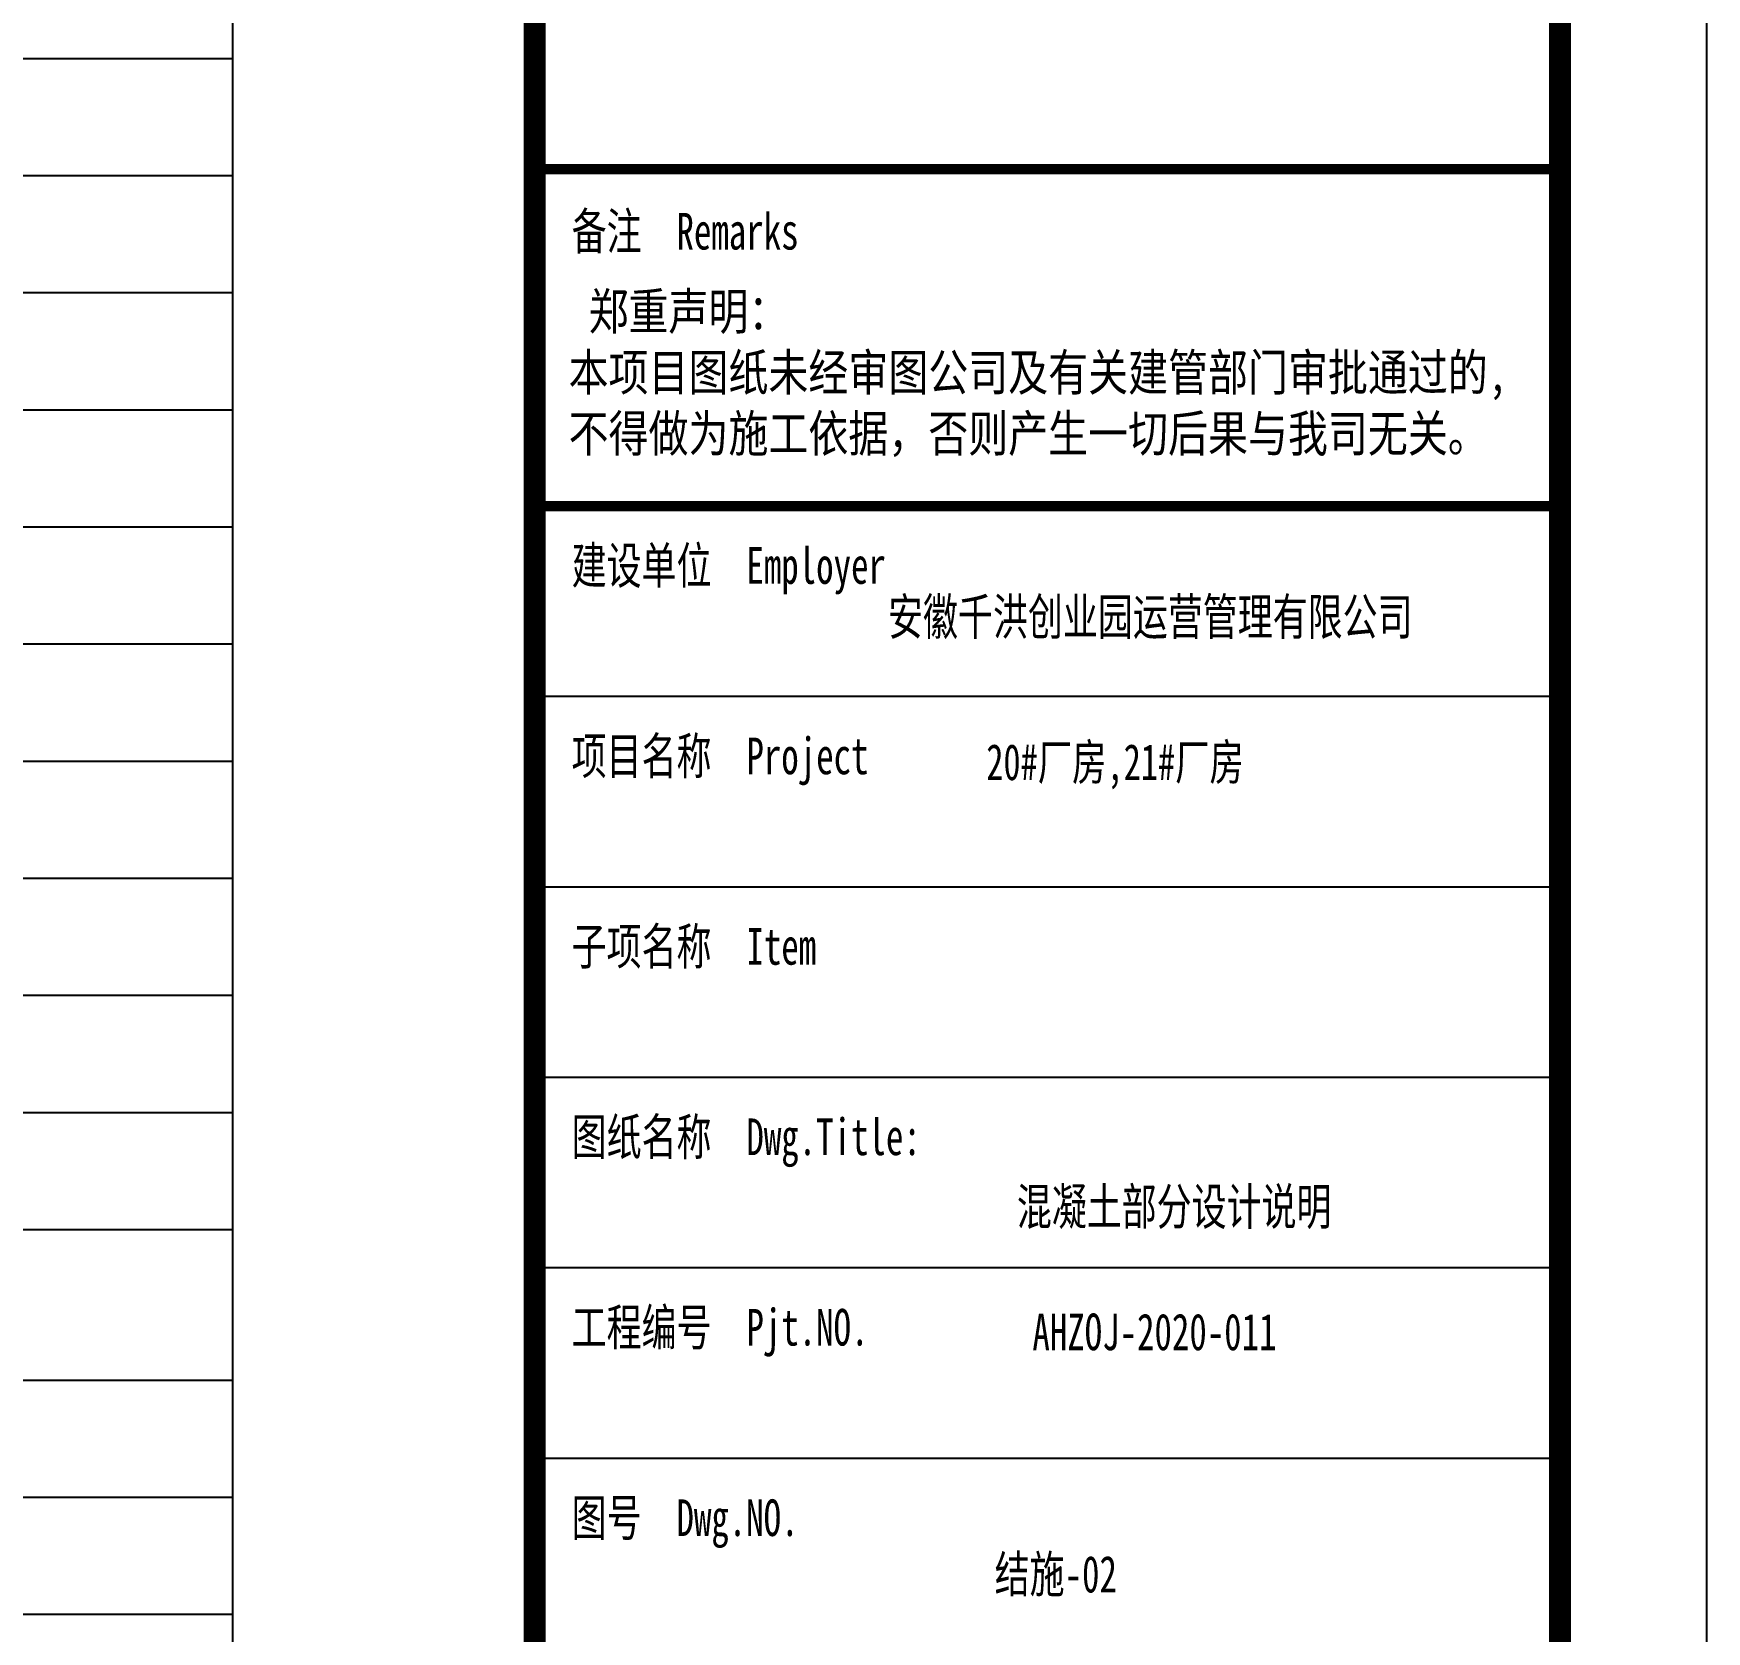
# Model space of a CAD drawing. Extents: x 180850 to 1400258, y 48356 to 327067.
# Drawn here: x 297555 to 305630, y 145765 to 153478 of the extents above; entities that cross this region are included whole.
import ezdxf
from ezdxf.enums import TextEntityAlignment as Align

# ---------------------------------------------------------------- set-up
doc = ezdxf.new("R2010")
doc.units = 0
doc.header["$LTSCALE"] = 1000
doc.layers.add('PUB_TITLE', color=4, linetype='Continuous')
doc.layers.add('TK', color=4, linetype='Continuous')
doc.styles.add('_gyy_title_ST', font='', dxfattribs={"width": 0.8})
doc.styles.get('_gyy_title_ST').set_extended_font_data('SimSun')

msp = doc.modelspace()

# ---------------------------------------------------------------- linework, layer by layer
at = {"layer": 'PUB_TITLE'}
for p, q in [((304923.14, 152822.6), (299973.64, 152822.6)), ((304923.14, 150277.15), (299973.64, 150277.15)), ((304923.14, 149357.95), (299973.64, 149357.95)), ((304923.14, 148438.76), (299973.64, 148438.76)), ((304923.14, 147519.57), (299973.64, 147519.57)), ((304923.14, 146600.38), (299973.64, 146600.38))]:
    msp.add_line(p, q, dxfattribs=at)
msp.add_lwpolyline([(246165.57, 176721.59), (305630.21, 176721.59), (305630.21, 134721.59), (246165.57, 134721.59)], close=True, dxfattribs=at)
at = {"layer": 'PUB_TITLE', "const_width": 106.06}
for points in [[(247933.24, 135428.66), (247933.24, 176014.52), (304923.14, 176014.52), (304923.14, 135428.66)], [(299973.64, 176014.52), (304923.14, 176014.52), (304923.14, 135428.66), (299973.64, 135428.66)]]:
    msp.add_lwpolyline(points, close=True, dxfattribs=at)
at = {"layer": 'PUB_TITLE', "const_width": 49.49}
for points in [[(299973.64, 152822.6), (304923.14, 152822.6)], [(299973.64, 151196.34), (304923.14, 151196.34)]]:
    msp.add_lwpolyline(points, dxfattribs=at)
at = {"layer": 'TK'}
for p, q in [((298515.61, 172017.71), (298515.61, 137093.73)), ((282689.19, 153357.5), (298515.61, 153357.5)), ((283388.73, 152792.23), (298515.61, 152792.23)), ((283388.73, 152226.96), (298515.61, 152226.96)), ((283388.73, 151661.7), (298515.61, 151661.7)), ((283388.73, 151096.43), (298515.61, 151096.43)), ((283388.73, 150531.16), (298515.61, 150531.16)), ((283388.73, 149965.89), (298515.61, 149965.89)), ((283388.73, 149400.62), (298515.61, 149400.62)), ((283388.73, 148835.36), (298515.61, 148835.36)), ((283388.73, 148270.09), (298515.61, 148270.09)), ((283388.73, 147704.82), (298515.61, 147704.82)), ((283388.73, 146978.54), (298515.61, 146978.54)), ((283388.73, 146413.27), (298515.61, 146413.27)), ((283388.73, 145848.01), (298515.61, 145848.01))]:
    msp.add_line(p, q, dxfattribs=at)

# ---------------------------------------------------------------- texts
at = {"layer": 'PUB_TITLE', "style": '_gyy_title_ST', "width": 0.7}
for s, height, p in [('备注  Remarks', 176.7675, (300152.56, 152434.94)), ('建设单位  Employer', 176.7675, (300152.56, 150821.59)), ('项目名称  Project', 176.7675, (300152.56, 149902.4)), ('子项名称  Item', 176.767, (300152.56, 148983.21)), ('图纸名称  Dwg.Title:', 176.7675, (300152.56, 148064.02)), ('工程编号  Pjt.NO.', 176.7675, (300152.56, 147144.82)), ('图号  Dwg.NO.', 176.7675, (300152.56, 146225.63))]:
    msp.add_text(s, height=height, dxfattribs=at).set_placement(p)
at = {"layer": 'PUB_TITLE', "color": 2, "style": '_gyy_title_ST', "width": 0.7}
for s, height, p in [('安徽千洪创业园运营管理有限公司', 176.7675, (302945.37, 150666.09)), ('20#厂房,21#厂房', 173.8624, (302775.56, 149951.39))]:
    msp.add_text(s, height=height, dxfattribs=at).set_placement(p, align=Align.MIDDLE)
at = {"layer": 'PUB_TITLE', "color": 6, "style": '_gyy_title_ST', "width": 0.7}
msp.add_text('混凝土部分设计说明', height=176.767, dxfattribs=at).set_placement((303060.55, 147818.72), align=Align.MIDDLE)
at = {"layer": 'PUB_TITLE', "color": 2, "style": '_gyy_title_ST', "width": 0.7}
msp.add_text('AHZOJ-2020-011', height=176.7675, dxfattribs=at).set_placement((302965.6, 147122.57), align=Align.CENTER)
at = {"layer": 'PUB_TITLE', "color": 6, "style": '_gyy_title_ST', "width": 0.7}
msp.add_text('结施-02', height=176.767, dxfattribs=at).set_placement((302489.23, 145953.23), align=Align.CENTER)
at = {"layer": 'PUB_TITLE', "insert": (300137.78, 152224.83), "char_height": 176.7675, "width": 5656.5654, "attachment_point": 1, "style": '_gyy_title_ST'}
msp.add_mtext(' 郑重声明：\\P本项目图纸未经审图公司及有关建管部门审批通过的,\\P不得做为施工依据，否则产生一切后果与我司无关。', dxfattribs=at)

doc.saveas('drawing.dxf')
